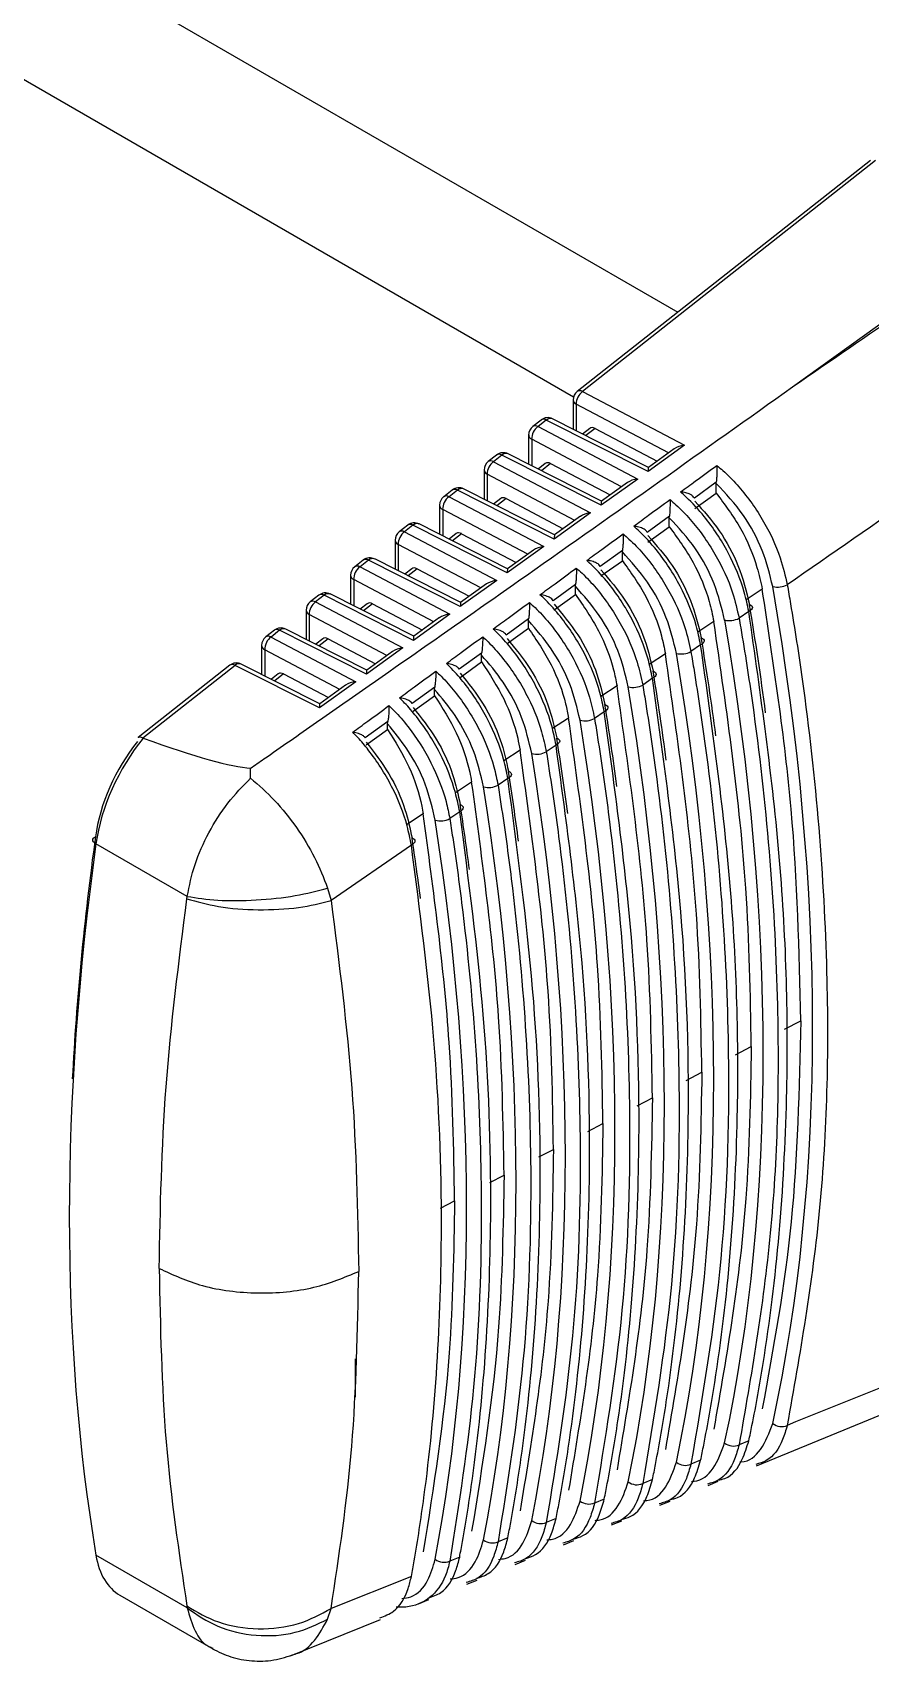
# Model space of a CAD drawing. Extents: x 12.3 to 108.7, y 1.1 to 80.4.
# Drawn here: x 71.678 to 72.46, y 7.283 to 8.803 of the extents above; entities that cross this region are included whole.
import ezdxf

# ---------------------------------------------------------------- set-up
doc = ezdxf.new("R2010")
doc.units = 0
doc.header["$MEASUREMENT"] = 0
doc.layers.add('OBJECT', color=7, linetype='CONTINUOUS')

msp = doc.modelspace()

# ---------------------------------------------------------------- linework, layer by layer
at = {"layer": 'OBJECT'}
for p, q in [((70.4652, 9.5902), (72.2805, 8.5423)), ((70.4088, 9.4876), (72.1831, 8.4633)), ((72.4603, 8.684), (72.1866, 8.4683)), ((72.4651, 8.6839), (72.1915, 8.4683)), ((72.3876, 8.4726), (72.5916, 8.6193)), ((72.1828, 8.4605), (72.1828, 8.433)), ((72.2719, 8.411), (72.1856, 8.4564)), ((72.1856, 8.4564), (72.1856, 8.4316)), ((72.1915, 8.4683), (72.2868, 8.4181)), ((72.1528, 8.4417), (72.145, 8.4356)), ((72.1577, 8.4417), (72.15, 8.4356)), ((72.2528, 8.3936), (72.1577, 8.4417)), ((72.2531, 8.3975), (72.1635, 8.4428)), ((72.1412, 8.4277), (72.1412, 8.4004)), ((72.228, 8.3794), (72.1441, 8.4237)), ((72.1441, 8.4237), (72.1441, 8.3989)), ((72.15, 8.4356), (72.243, 8.3865)), ((72.1982, 8.4339), (72.1915, 8.4286)), ((72.2032, 8.4338), (72.1946, 8.4271)), ((72.2032, 8.4338), (72.2612, 8.4033)), ((72.1113, 8.409), (72.1035, 8.4029)), ((72.1162, 8.409), (72.1084, 8.4028)), ((72.209, 8.3621), (72.1162, 8.409)), ((72.2093, 8.3659), (72.122, 8.4101)), ((72.2868, 8.4181), (72.2528, 8.3936)), ((72.2772, 8.4148), (72.2531, 8.3974)), ((72.0997, 8.395), (72.0997, 8.3677)), ((72.1084, 8.4028), (72.1991, 8.355)), ((72.1567, 8.4011), (72.15, 8.3959)), ((72.1617, 8.4011), (72.1531, 8.3944)), ((72.1617, 8.4011), (72.2173, 8.3717)), ((72.1842, 8.3479), (72.1025, 8.391)), ((72.1025, 8.391), (72.1025, 8.3662)), ((72.243, 8.3865), (72.209, 8.3621)), ((72.2334, 8.3833), (72.2093, 8.3659)), ((72.3164, 8.3836), (72.2959, 8.3687)), ((72.3164, 8.3825), (72.3164, 8.3836)), ((72.3164, 8.3735), (72.3164, 8.3825)), ((72.0581, 8.3623), (72.0581, 8.335)), ((72.0698, 8.3763), (72.0619, 8.3701)), ((72.0747, 8.3763), (72.0669, 8.3701)), ((72.0669, 8.3701), (72.1553, 8.3235)), ((72.1651, 8.3306), (72.0747, 8.3763)), ((72.1654, 8.3344), (72.0805, 8.3774)), ((72.1152, 8.3684), (72.1085, 8.3632)), ((72.1201, 8.3684), (72.1116, 8.3616)), ((72.1201, 8.3684), (72.1735, 8.3402)), ((72.2964, 8.3591), (72.3164, 8.3735)), ((72.1404, 8.3164), (72.061, 8.3582)), ((72.061, 8.3582), (72.061, 8.3335)), ((72.1991, 8.355), (72.1651, 8.3306)), ((72.1896, 8.3518), (72.1654, 8.3344)), ((72.2726, 8.3518), (72.252, 8.3368)), ((72.2725, 8.3505), (72.2726, 8.3518)), ((72.2725, 8.342), (72.2725, 8.3505)), ((72.0283, 8.3436), (72.0204, 8.3374)), ((72.0332, 8.3436), (72.0253, 8.3373)), ((72.0253, 8.3373), (72.1114, 8.292)), ((72.1213, 8.299), (72.0332, 8.3436)), ((72.1216, 8.3029), (72.039, 8.3447)), ((72.0736, 8.3357), (72.067, 8.3305)), ((72.0786, 8.3356), (72.0701, 8.3289)), ((72.0786, 8.3356), (72.1297, 8.3087)), ((72.2526, 8.3276), (72.2725, 8.342)), ((72.0166, 8.3295), (72.0166, 8.3023)), ((72.0965, 8.2849), (72.0194, 8.3255)), ((72.0194, 8.3255), (72.0194, 8.3009)), ((72.1553, 8.3235), (72.1213, 8.299)), ((72.1457, 8.3202), (72.1216, 8.3029)), ((72.2288, 8.32), (72.2081, 8.3049)), ((72.2287, 8.3185), (72.2288, 8.32)), ((72.2287, 8.3104), (72.2287, 8.3185)), ((71.9868, 8.3109), (71.9788, 8.3047)), ((71.9917, 8.3109), (71.9838, 8.3046)), ((71.9838, 8.3046), (72.0676, 8.2604)), ((72.0774, 8.2675), (71.9917, 8.3109)), ((72.0778, 8.2714), (71.9975, 8.312)), ((72.0321, 8.3029), (72.0255, 8.2978)), ((72.037, 8.3029), (72.0286, 8.2962)), ((72.037, 8.3029), (72.0858, 8.2772)), ((72.2087, 8.2961), (72.2287, 8.3104)), ((71.975, 8.2968), (71.975, 8.2696)), ((72.0527, 8.2533), (71.9779, 8.2928)), ((71.9779, 8.2928), (71.9779, 8.2682)), ((72.1114, 8.292), (72.0774, 8.2675)), ((72.1019, 8.2887), (72.0777, 8.2713)), ((72.185, 8.2881), (72.1642, 8.273)), ((72.1849, 8.2865), (72.185, 8.2881)), ((72.1849, 8.2789), (72.1849, 8.2865)), ((71.9453, 8.2782), (71.9373, 8.2719)), ((71.9502, 8.2781), (71.9423, 8.2719)), ((71.9423, 8.2719), (72.0238, 8.2289)), ((72.0336, 8.236), (71.9502, 8.2781)), ((72.0339, 8.2398), (71.956, 8.2793)), ((72.1649, 8.2645), (72.1849, 8.2789)), ((72.3593, 8.2837), (72.3442, 8.2737)), ((71.9335, 8.2641), (71.9335, 8.2369)), ((72.0088, 8.2218), (71.9364, 8.26)), ((71.9364, 8.26), (71.9364, 8.2355)), ((71.9905, 8.2702), (71.984, 8.2651)), ((71.9955, 8.2702), (71.9871, 8.2635)), ((71.9955, 8.2702), (72.042, 8.2456)), ((72.0676, 8.2604), (72.0336, 8.236)), ((72.058, 8.2572), (72.0339, 8.2398)), ((72.1411, 8.2562), (72.1203, 8.241)), ((72.141, 8.2544), (72.1411, 8.2562)), ((72.3468, 8.263), (72.3377, 8.2567)), ((71.9038, 8.2455), (71.8957, 8.2392)), ((71.9087, 8.2454), (71.9007, 8.2391)), ((71.9898, 8.2045), (71.9087, 8.2454)), ((71.9901, 8.2083), (71.9145, 8.2466)), ((72.121, 8.233), (72.141, 8.2474)), ((72.141, 8.2474), (72.141, 8.2544)), ((72.3141, 8.2536), (72.2991, 8.2436)), ((71.8919, 8.2313), (71.8919, 8.2042)), ((71.965, 8.1903), (71.8948, 8.2273)), ((71.8948, 8.2273), (71.8948, 8.2028)), ((71.9007, 8.2391), (71.9799, 8.1974)), ((71.949, 8.2375), (71.9425, 8.2324)), ((71.9539, 8.2374), (71.9456, 8.2308)), ((71.9539, 8.2374), (71.9981, 8.2141)), ((72.0238, 8.2289), (71.9898, 8.2045)), ((72.0142, 8.2257), (71.99, 8.2083)), ((72.3018, 8.2318), (72.2927, 8.2255)), ((71.8622, 8.2128), (71.7765, 8.1452)), ((71.8672, 8.2127), (71.781, 8.1448)), ((71.9459, 8.1729), (71.8672, 8.2127)), ((71.9462, 8.1768), (71.8729, 8.2139)), ((72.0973, 8.2242), (72.0764, 8.209)), ((72.0772, 8.2015), (72.0972, 8.2159)), ((72.0972, 8.2223), (72.0973, 8.2242)), ((72.0972, 8.2159), (72.0972, 8.2223)), ((72.2689, 8.2235), (72.2538, 8.2135)), ((71.9074, 8.2047), (71.901, 8.1997)), ((71.9124, 8.2047), (71.9041, 8.1981)), ((71.9124, 8.2047), (71.9543, 8.1826)), ((71.9799, 8.1974), (71.9459, 8.1729)), ((72.2568, 8.2006), (72.2477, 8.1943)), ((71.9703, 8.1941), (71.9462, 8.1768)), ((72.0535, 8.1923), (72.0325, 8.177)), ((72.0334, 8.17), (72.0533, 8.1843)), ((72.0533, 8.1902), (72.0535, 8.1923)), ((72.0533, 8.1843), (72.0533, 8.1902)), ((72.2237, 8.1935), (72.2086, 8.1835)), ((72.2118, 8.1694), (72.2027, 8.1631)), ((72.0097, 8.1603), (71.9887, 8.1449)), ((71.9895, 8.1384), (72.0095, 8.1528)), ((72.0095, 8.158), (72.0097, 8.1603)), ((72.0095, 8.1528), (72.0095, 8.158)), ((72.1785, 8.1635), (72.1634, 8.1536)), ((71.781, 8.1448), (71.7813, 8.1447)), ((72.1668, 8.1383), (72.1577, 8.1319)), ((72.1332, 8.1336), (72.1181, 8.1236)), ((71.8816, 8.1074), (71.8816, 8.1167)), ((72.088, 8.1038), (72.0728, 8.0938)), ((72.1218, 8.1071), (72.1126, 8.1008)), ((72.0427, 8.074), (72.0273, 8.0639)), ((72.0768, 8.076), (72.0676, 8.0696)), ((71.8224, 7.997), (71.7372, 8.0462)), ((72.0317, 8.0449), (71.9568, 7.9932)), ((71.9535, 8.0047), (71.9568, 7.9932)), ((71.8221, 7.9949), (71.8224, 7.997)), ((72.3802, 7.873), (72.3953, 7.8809)), ((72.3343, 7.8492), (72.3491, 7.8569)), ((72.2884, 7.8253), (72.3029, 7.8329)), ((72.2425, 7.8015), (72.2568, 7.8089)), ((72.1966, 7.7776), (72.2106, 7.7849)), ((72.1507, 7.7538), (72.1644, 7.7609)), ((72.1049, 7.7299), (72.1183, 7.7369)), ((72.059, 7.7061), (72.0721, 7.7129)), ((72.3538, 7.4656), (72.6572, 7.5898)), ((71.9793, 7.5654), (71.9793, 7.5296)), ((72.3468, 7.4888), (72.3377, 7.4851)), ((72.3018, 7.4707), (72.2927, 7.467)), ((72.2568, 7.4526), (72.2477, 7.4489)), ((72.3087, 7.4471), (72.3183, 7.4511)), ((72.2118, 7.4345), (72.2027, 7.4308)), ((72.2637, 7.4287), (72.2733, 7.4326)), ((72.1668, 7.4164), (72.1577, 7.4127)), ((72.2187, 7.4103), (72.2283, 7.4142)), ((72.1218, 7.3983), (72.1126, 7.3947)), ((72.1737, 7.3918), (72.1833, 7.3958)), ((71.8224, 7.3329), (71.7372, 7.3821)), ((72.0768, 7.3803), (72.0676, 7.3766)), ((72.1287, 7.3734), (72.1383, 7.3773)), ((72.0317, 7.3622), (71.9568, 7.3323)), ((72.0836, 7.355), (72.0932, 7.3589)), ((71.7595, 7.3447), (71.8462, 7.2947)), ((71.8221, 7.3347), (71.8224, 7.3329)), ((71.9535, 7.3223), (71.9568, 7.3323)), ((72.0384, 7.3366), (72.0481, 7.3406)), ((71.9187, 7.288), (72.003, 7.3222))]:
    msp.add_line(p, q, dxfattribs=at)
at = {"layer": 'OBJECT', "flags": 128}
for points in [[(72.3474, 8.2695), (72.3486, 8.2689), (72.3495, 8.2683), (72.35, 8.2675), (72.3501, 8.2666), (72.3498, 8.2657), (72.3492, 8.2647), (72.3481, 8.2638), (72.3468, 8.263)], [(72.3024, 8.2383), (72.3036, 8.2378), (72.3045, 8.2371), (72.305, 8.2363), (72.3052, 8.2354), (72.3049, 8.2345), (72.3042, 8.2335), (72.3032, 8.2326), (72.3018, 8.2318)], [(72.2574, 8.2072), (72.2587, 8.2066), (72.2596, 8.2059), (72.2601, 8.2051), (72.2602, 8.2042), (72.2599, 8.2033), (72.2592, 8.2024), (72.2582, 8.2014), (72.2568, 8.2006)], [(72.2124, 8.176), (72.2137, 8.1755), (72.2146, 8.1748), (72.2151, 8.174), (72.2152, 8.1731), (72.2149, 8.1721), (72.2142, 8.1712), (72.2132, 8.1703), (72.2118, 8.1694)], [(72.1674, 8.1449), (72.1686, 8.1443), (72.1695, 8.1436), (72.1701, 8.1428), (72.1702, 8.1419), (72.1699, 8.141), (72.1692, 8.14), (72.1682, 8.1391), (72.1668, 8.1383)], [(72.1224, 8.1138), (72.1236, 8.1132), (72.1245, 8.1125), (72.125, 8.1117), (72.1251, 8.1108), (72.1249, 8.1098), (72.1242, 8.1089), (72.1232, 8.108), (72.1218, 8.1071)], [(72.0773, 8.0827), (72.0786, 8.0821), (72.0795, 8.0814), (72.08, 8.0805), (72.0801, 8.0796), (72.0798, 8.0787), (72.0791, 8.0777), (72.0781, 8.0768), (72.0768, 8.076)], [(71.7372, 8.0462), (71.736, 8.047), (71.735, 8.0479), (71.7344, 8.0488), (71.7342, 8.0497), (71.7343, 8.0506), (71.7348, 8.0513), (71.7356, 8.0521), (71.7367, 8.0526)], [(72.0323, 8.0516), (72.0335, 8.051), (72.0344, 8.0503), (72.0349, 8.0494), (72.035, 8.0485), (72.0348, 8.0476), (72.0341, 8.0466), (72.033, 8.0457), (72.0317, 8.0449)]]:
    msp.add_lwpolyline(points, dxfattribs=at)
at = {"layer": 'OBJECT'}
for centre, radius, start, end in [((72.189, 8.4643), 0.00473, 57.9024, 121.0703), ((72.1928, 8.4605), 0.01, 128.2361, 180), ((72.1875, 8.4608), 0.00479, 184.1319, 246.5159), ((72.2005, 8.4564), 0.0149, 127.0581, 180.0163), ((72.159, 8.4339), 0.01, 63.1776, 128.2361), ((72.1552, 8.4378), 0.00458, 56.7371, 122.2384), ((72.1615, 8.4376), 0.00551, 68.9189, 133.0326), ((72.1512, 8.4277), 0.01, 128.2361, 180), ((72.146, 8.4281), 0.00479, 184.1225, 246.5252), ((72.1589, 8.4237), 0.0149, 127.058, 180.0164), ((72.1475, 8.4317), 0.00458, 56.7371, 122.2384), ((72.1175, 8.4012), 0.01, 63.1776, 128.2361), ((72.1137, 8.4051), 0.00458, 56.7331, 122.2424), ((72.12, 8.4049), 0.00551, 68.9189, 133.0326), ((72.1097, 8.395), 0.01, 128.2361, 180), ((72.1044, 8.3954), 0.00479, 184.1287, 246.5188), ((72.1174, 8.391), 0.0149, 127.0583, 180.0158), ((72.1059, 8.399), 0.00458, 56.7322, 122.2401), ((72.076, 8.3685), 0.01, 63.1776, 128.2361), ((72.0785, 8.3722), 0.00551, 68.937, 133.0165), ((72.0681, 8.3623), 0.01, 128.2361, 180), ((72.0629, 8.3626), 0.00479, 184.1222, 246.5256), ((72.0758, 8.3582), 0.0149, 127.0575, 180.0169), ((72.0644, 8.3662), 0.00458, 56.7354, 122.2401), ((72.0722, 8.3724), 0.00458, 56.7311, 122.2409), ((72.0266, 8.3295), 0.01, 128.2361, 180), ((72.0343, 8.3255), 0.0149, 127.0581, 180.0163), ((72.0228, 8.3335), 0.00458, 56.7322, 122.2405), ((72.0345, 8.3357), 0.01, 63.1776, 128.2361), ((72.0307, 8.3397), 0.00458, 56.7367, 122.2381), ((72.037, 8.3395), 0.00551, 68.933, 133.0185), ((72.0213, 8.3299), 0.00479, 184.1322, 246.5156), ((71.985, 8.2968), 0.01, 128.2361, 180), ((71.9927, 8.2928), 0.0149, 127.0563, 180.0178), ((71.9813, 8.3008), 0.00458, 56.736, 122.2384), ((71.993, 8.303), 0.01, 63.1776, 128.2361), ((71.9892, 8.307), 0.00458, 56.7385, 122.2363), ((71.9955, 8.3068), 0.00551, 68.916, 133.0355), ((71.9798, 8.2971), 0.00479, 184.1523, 246.5008), ((72.3737, 8.3052), 0.0195, 256.645, 297.5175), ((71.9435, 8.2641), 0.01, 128.2361, 180), ((71.9512, 8.26), 0.0149, 127.0574, 180.0168), ((71.9397, 8.268), 0.00458, 56.7324, 122.2424), ((71.9514, 8.2703), 0.01, 63.1776, 128.2361), ((71.9477, 8.2743), 0.00458, 56.7336, 122.2384), ((71.954, 8.2741), 0.00551, 68.9352, 133.0178), ((71.9383, 8.2644), 0.00479, 184.1319, 246.5159), ((72.3287, 8.2739), 0.0194, 256.4193, 297.4901), ((71.9099, 8.2376), 0.01, 63.1776, 128.2361), ((71.9062, 8.2416), 0.00458, 56.7323, 122.2394), ((71.9125, 8.2414), 0.00551, 68.9332, 133.0202), ((71.9019, 8.2313), 0.01, 128.2361, 180), ((71.8967, 8.2317), 0.00479, 184.1558, 246.4975), ((71.9097, 8.2273), 0.0149, 127.0566, 180.0177), ((71.8982, 8.2353), 0.00458, 56.7381, 122.2367), ((72.2838, 8.2427), 0.0194, 256.1954, 297.4608), ((71.8684, 8.2049), 0.01, 63.1776, 128.2361), ((71.8647, 8.2089), 0.00458, 56.7366, 122.2385), ((71.8709, 8.2089), 0.00536, 67.8858, 134.066), ((72.2389, 8.2114), 0.0193, 255.9699, 297.4323), ((72.1939, 8.1801), 0.0192, 255.7465, 297.4025), ((72.1489, 8.1489), 0.0191, 255.5219, 297.3732), ((72.1039, 8.1177), 0.019, 255.2963, 297.3447), ((72.0589, 8.0864), 0.0189, 255.0693, 297.3164), ((72.3774, 7.5154), 0.0132, 231.197, 293.3637), ((72.3325, 7.4973), 0.0133, 231.3681, 293.3964), ((72.2875, 7.4792), 0.0133, 231.5422, 293.4272), ((72.2424, 7.4611), 0.0133, 231.7143, 293.4596), ((72.1974, 7.4431), 0.0133, 231.8906, 293.4911), ((72.1523, 7.425), 0.0134, 232.0653, 293.5235), ((72.1073, 7.4069), 0.0134, 232.241, 293.5565), ((72.0622, 7.3889), 0.0134, 232.4146, 293.5909)]:
    msp.add_arc(centre, radius, start, end, dxfattribs=at)
for centre, major_axis, ratio, start_param, end_param in [((73.9747, 11.5045), (13.5348, 9.6488), 0.094709, 4.527712, 4.543224), ((72.2036, 8.4254), (-0.00494, 0.00879), 0.568104, 5.562304, 6.372114), ((72.288, 8.4102), (0.0141, 0.001), 0.559485, 1.619644, 2.406669), ((72.1621, 8.3926), (-0.00494, 0.00879), 0.568104, 5.562304, 6.372114), ((72.254, 8.3858), (-0.0009, 0.0117), 0.071971, 0.043681, 0.830706), ((72.2442, 8.3787), (0.0141, 0.001), 0.559485, 1.619644, 2.406669), ((72.1205, 8.3599), (-0.00494, 0.00879), 0.568104, 5.562304, 6.372114), ((72.2102, 8.3543), (-0.0009, 0.0117), 0.071971, 0.043681, 0.830706), ((72.2003, 8.3472), (0.0141, 0.001), 0.559485, 1.619644, 2.406669), ((72.079, 8.3272), (-0.00494, 0.00879), 0.568104, 5.562304, 6.372114), ((72.1664, 8.3228), (-0.0009, 0.0117), 0.071971, 0.043681, 0.830706), ((72.1565, 8.3157), (0.0141, 0.001), 0.559485, 1.619644, 2.406669), ((72.0374, 8.2944), (-0.00494, 0.00879), 0.568104, 5.562304, 6.372114), ((72.1225, 8.2912), (-0.0009, 0.0117), 0.071971, 0.043681, 0.830706), ((72.1127, 8.2841), (0.0141, 0.001), 0.559485, 1.619644, 2.406669), ((70.8246, 8.7719), (-1.1233, 1.9121), 0.582398, 3.705236, 4.140027), ((71.9959, 8.2617), (-0.00494, 0.00879), 0.568104, 5.562304, 6.372114), ((72.0787, 8.2597), (-0.0009, 0.0117), 0.071971, 0.043681, 0.830706), ((72.0688, 8.2526), (0.0141, 0.001), 0.559485, 1.619644, 2.406669), ((70.829, 8.7761), (-1.094, 1.9283), 0.572321, 4.094067, 4.145875), ((70.7808, 8.7466), (-1.1217, 1.9093), 0.582398, 3.708599, 4.136664), ((71.9543, 8.229), (-0.00494, 0.00879), 0.568104, 5.562304, 6.372114), ((72.025, 8.2211), (0.0141, 0.001), 0.559485, 1.619644, 2.406669), ((72.0348, 8.2282), (-0.0009, 0.0117), 0.071971, 0.043681, 0.830706), ((70.7852, 8.7508), (-1.0924, 1.9255), 0.572321, 4.095586, 4.14251), ((70.7369, 8.7213), (-1.12, 1.9065), 0.582398, 3.71197, 4.133293), ((71.9128, 8.1962), (-0.00494, 0.00879), 0.568104, 5.562304, 6.372114), ((71.9811, 8.1896), (0.0141, 0.001), 0.559485, 1.619644, 2.406669), ((71.991, 8.1967), (-0.0009, 0.0117), 0.071971, 0.043681, 0.830706), ((70.7414, 8.7255), (-1.0908, 1.9226), 0.572321, 4.096306, 4.139138), ((70.6931, 8.6959), (-1.1184, 1.9037), 0.582398, 3.715349, 4.129914), ((71.9471, 8.1651), (-0.0009, 0.0117), 0.071971, 0.043681, 0.830706), ((70.6975, 8.7001), (-1.0892, 1.9198), 0.572321, 4.096404, 4.135757), ((70.6493, 8.6706), (-1.1167, 1.9009), 0.582398, 3.718736, 4.126527), ((71.8091, 8.0829), (0.0508, 0.0976), 0.546171, 1.229091, 2.150624), ((71.8166, 8.079), (0.0558, 0.1063), 0.548821, 1.215786, 2.152407), ((70.2868, 8.9622), (1.6104, -0.8416), 0.051024, 5.927291, 6.168405), ((70.6537, 8.6748), (-1.0876, 1.917), 0.572321, 4.096009, 4.132368), ((70.6054, 8.6453), (-1.1151, 1.898), 0.582398, 3.722132, 4.123132), ((70.6098, 8.6495), (-1.086, 1.9142), 0.572321, 4.095216, 4.128971), ((70.5616, 8.62), (-1.1135, 1.8952), 0.582398, 3.725535, 4.119729), ((70.566, 8.6242), (-1.0844, 1.9113), 0.572321, 4.094096, 4.125565), ((70.5177, 8.5947), (-1.1118, 1.8924), 0.582398, 3.728947, 4.116317), ((73.2197, 8.665), (1.0403, 1.9967), 0.546312, 2.150718, 2.514227), ((73.2123, 8.6688), (1.0353, 1.9881), 0.546171, 2.150624, 2.267536), ((70.5222, 8.5989), (-1.0828, 1.9085), 0.572321, 4.092705, 4.122152), ((71.8166, 7.4503), (0.0558, 0.1063), 0.548821, 2.515915, 3.11964)]:
    msp.add_ellipse(centre, major_axis=major_axis, ratio=ratio, start_param=start_param, end_param=end_param, dxfattribs=at)
for points, knots in [([(72.679, 8.4941), (72.6216, 8.4541), (72.5229, 8.3853), (72.4241, 8.3166), (72.3827, 8.2879)], [0, 0, 0, 0, 0.581449, 1, 1, 1, 1]), ([(71.8816, 8.1167), (71.8857, 8.1196), (71.9062, 8.1338), (71.9922, 8.1938), (72.1575, 8.3091), (72.305, 8.4139), (72.3876, 8.4726)], [0, 0, 0, 0, 0.0241474, 0.1207384, 0.5071033, 1, 1, 1, 1]), ([(72.283, 8.3746), (72.2877, 8.378), (72.299, 8.3862), (72.3103, 8.3945), (72.3169, 8.3993)], [0, 0, 0, 0, 0.412556, 1, 1, 1, 1]), ([(72.3169, 8.3993), (72.3169, 8.3993), (72.317, 8.3982), (72.317, 8.3955), (72.3169, 8.3912), (72.3167, 8.3869), (72.3165, 8.3846), (72.3164, 8.3836)], [0, 0, 0, 0, 0.007737, 0.250692, 0.570349, 0.807207, 1, 1, 1, 1]), ([(72.3169, 8.3993), (72.3188, 8.3977), (72.3253, 8.3922), (72.3406, 8.3769), (72.3604, 8.3496), (72.376, 8.3165), (72.3807, 8.2962), (72.3827, 8.2879)], [0, 0, 0, 0, 0.059775, 0.207161, 0.501412, 0.795934, 1, 1, 1, 1]), ([(72.3691, 8.2862), (72.3664, 8.2974), (72.3608, 8.3199), (72.3422, 8.3548), (72.3252, 8.373), (72.3164, 8.3825)], [0, 0, 0, 0, 0.3242068, 0.6484903, 1, 1, 1, 1]), ([(72.2393, 8.3426), (72.2439, 8.346), (72.2552, 8.3543), (72.2665, 8.3625), (72.2732, 8.3674)], [0, 0, 0, 0, 0.412526, 1, 1, 1, 1]), ([(72.2732, 8.3674), (72.2732, 8.3674), (72.2732, 8.3664), (72.2732, 8.3638), (72.2732, 8.3595), (72.2729, 8.3551), (72.2727, 8.3528), (72.2726, 8.3518)], [0, 0, 0, 0, 0.007809, 0.231082, 0.559206, 0.802811, 1, 1, 1, 1]), ([(72.2732, 8.3674), (72.275, 8.3658), (72.2815, 8.3602), (72.2966, 8.3447), (72.3162, 8.3172), (72.3314, 8.2845), (72.3359, 8.2646), (72.3377, 8.2567)], [0, 0, 0, 0, 0.059495, 0.208459, 0.505892, 0.803608, 1, 1, 1, 1]), ([(72.3468, 8.263), (72.3455, 8.269), (72.3416, 8.287), (72.3286, 8.3184), (72.3087, 8.3486), (72.2925, 8.3662), (72.2848, 8.3729), (72.283, 8.3746)], [0, 0, 0, 0, 0.148503, 0.448596, 0.748256, 0.940445, 1, 1, 1, 1]), ([(72.2959, 8.3687), (72.2955, 8.3694), (72.2947, 8.3707), (72.2918, 8.3725), (72.288, 8.3739), (72.2847, 8.3744), (72.2831, 8.3746), (72.283, 8.3746)], [0, 0, 0, 0, 0.199303, 0.39708, 0.700904, 0.992028, 1, 1, 1, 1]), ([(72.2964, 8.3658), (72.3043, 8.357), (72.3201, 8.3394), (72.3387, 8.3049), (72.3444, 8.2816), (72.3474, 8.2695)], [0, 0, 0, 0, 0.324373, 0.64869, 1, 1, 1, 1]), ([(72.3164, 8.3735), (72.3243, 8.3628), (72.3403, 8.3414), (72.3538, 8.3092), (72.3579, 8.2905), (72.3593, 8.2837)], [0, 0, 0, 0, 0.390004, 0.779955, 1, 1, 1, 1]), ([(72.3242, 8.255), (72.3214, 8.2663), (72.316, 8.2887), (72.2976, 8.3232), (72.281, 8.3413), (72.2725, 8.3505)], [0, 0, 0, 0, 0.328087, 0.656253, 1, 1, 1, 1]), ([(72.1955, 8.3106), (72.2002, 8.3141), (72.2115, 8.3223), (72.2228, 8.3306), (72.2295, 8.3354)], [0, 0, 0, 0, 0.412495, 1, 1, 1, 1]), ([(72.2295, 8.3354), (72.2295, 8.3354), (72.2295, 8.3345), (72.2295, 8.332), (72.2294, 8.3278), (72.2292, 8.3233), (72.2289, 8.321), (72.2288, 8.32)], [0, 0, 0, 0, 0.0078841, 0.210619, 0.5474575, 0.7981644, 1, 1, 1, 1]), ([(72.2295, 8.3354), (72.2313, 8.3338), (72.2377, 8.3282), (72.2527, 8.3125), (72.2721, 8.2848), (72.2867, 8.2524), (72.2911, 8.233), (72.2927, 8.2255)], [0, 0, 0, 0, 0.059218, 0.209832, 0.510595, 0.811653, 1, 1, 1, 1]), ([(72.3018, 8.2318), (72.3006, 8.2378), (72.2967, 8.2558), (72.2838, 8.2872), (72.2642, 8.317), (72.2484, 8.3344), (72.2411, 8.341), (72.2393, 8.3426)], [0, 0, 0, 0, 0.150136, 0.4535308, 0.7564878, 0.9407209, 1, 1, 1, 1]), ([(72.252, 8.3368), (72.2516, 8.3375), (72.2506, 8.3389), (72.2474, 8.3408), (72.2435, 8.3421), (72.2405, 8.3425), (72.2393, 8.3426), (72.2393, 8.3426)], [0, 0, 0, 0, 0.2034763, 0.4500589, 0.7730959, 0.9919469, 1, 1, 1, 1]), ([(72.2526, 8.3338), (72.2604, 8.3249), (72.2761, 8.3071), (72.2941, 8.2728), (72.2996, 8.25), (72.3024, 8.2383)], [0, 0, 0, 0, 0.328437, 0.656814, 1, 1, 1, 1]), ([(72.2725, 8.342), (72.2804, 8.3312), (72.2961, 8.3096), (72.309, 8.2779), (72.3128, 8.2598), (72.3141, 8.2536)], [0, 0, 0, 0, 0.397554, 0.795054, 1, 1, 1, 1]), ([(72.2792, 8.2239), (72.2765, 8.2351), (72.2711, 8.2575), (72.253, 8.2916), (72.2368, 8.3095), (72.2287, 8.3185)], [0, 0, 0, 0, 0.3321674, 0.6644137, 1, 1, 1, 1]), ([(72.1518, 8.2786), (72.1565, 8.282), (72.1678, 8.2903), (72.1791, 8.2986), (72.1857, 8.3035)], [0, 0, 0, 0, 0.4124618, 1, 1, 1, 1]), ([(72.1857, 8.3035), (72.1857, 8.3034), (72.1857, 8.3026), (72.1858, 8.3002), (72.1857, 8.2961), (72.1854, 8.2915), (72.1851, 8.2891), (72.185, 8.2881)], [0, 0, 0, 0, 0.007962, 0.189281, 0.535071, 0.793256, 1, 1, 1, 1]), ([(72.1857, 8.3035), (72.1875, 8.3019), (72.1939, 8.2962), (72.2087, 8.2803), (72.2279, 8.2524), (72.2421, 8.2204), (72.2462, 8.2014), (72.2477, 8.1943)], [0, 0, 0, 0, 0.058943, 0.2112845, 0.5155345, 0.8200924, 1, 1, 1, 1]), ([(72.2568, 8.2006), (72.2556, 8.2066), (72.2518, 8.2246), (72.2389, 8.256), (72.2197, 8.2855), (72.2043, 8.3026), (72.1973, 8.309), (72.1955, 8.3106)], [0, 0, 0, 0, 0.1518444, 0.4586955, 0.7651034, 0.9409948, 1, 1, 1, 1]), ([(72.2081, 8.3049), (72.2077, 8.3056), (72.2067, 8.307), (72.2034, 8.3089), (72.1996, 8.3101), (72.1967, 8.3105), (72.1956, 8.3106), (72.1955, 8.3106)], [0, 0, 0, 0, 0.207491, 0.46044, 0.790796, 0.991839, 1, 1, 1, 1]), ([(72.2087, 8.3018), (72.2165, 8.2927), (72.2321, 8.2747), (72.2495, 8.2408), (72.2548, 8.2184), (72.2574, 8.2072)], [0, 0, 0, 0, 0.332714, 0.665366, 1, 1, 1, 1]), ([(72.2287, 8.3104), (72.2365, 8.2995), (72.252, 8.2777), (72.2642, 8.2466), (72.2678, 8.2291), (72.2689, 8.2235)], [0, 0, 0, 0, 0.4055422, 0.8110281, 1, 1, 1, 1]), ([(72.2342, 8.1927), (72.2315, 8.2039), (72.2261, 8.2264), (72.2083, 8.26), (72.1926, 8.2777), (72.1849, 8.2865)], [0, 0, 0, 0, 0.336461, 0.673003, 1, 1, 1, 1]), ([(72.3827, 8.2879), (72.3837, 8.282), (72.3888, 8.2525), (72.4077, 8.1293), (72.4235, 7.9371), (72.4179, 7.7032), (72.3944, 7.5699), (72.3827, 7.5033)], [0, 0, 0, 0, 0.020664, 0.103331, 0.434809, 0.717404, 1, 1, 1, 1]), ([(72.1081, 8.2466), (72.1127, 8.25), (72.1241, 8.2583), (72.1354, 8.2666), (72.142, 8.2714)], [0, 0, 0, 0, 0.412434, 1, 1, 1, 1]), ([(72.142, 8.2714), (72.142, 8.2714), (72.142, 8.2707), (72.142, 8.2683), (72.1419, 8.2643), (72.1416, 8.2597), (72.1413, 8.2573), (72.1411, 8.2562)], [0, 0, 0, 0, 0.008031, 0.167024, 0.522006, 0.788056, 1, 1, 1, 1]), ([(72.142, 8.2714), (72.1437, 8.2698), (72.15, 8.2641), (72.1648, 8.248), (72.1838, 8.2199), (72.1974, 8.1883), (72.2013, 8.1697), (72.2027, 8.1631)], [0, 0, 0, 0, 0.058671, 0.212823, 0.520728, 0.828954, 1, 1, 1, 1]), ([(72.2118, 8.1694), (72.2106, 8.1754), (72.2069, 8.1934), (72.1941, 8.2248), (72.1751, 8.254), (72.1601, 8.2708), (72.1535, 8.277), (72.1518, 8.2786)], [0, 0, 0, 0, 0.1536345, 0.4641056, 0.7741284, 0.9412657, 1, 1, 1, 1]), ([(72.1642, 8.273), (72.1638, 8.2736), (72.1628, 8.2751), (72.1594, 8.2769), (72.1556, 8.2781), (72.1529, 8.2785), (72.1519, 8.2786), (72.1518, 8.2786)], [0, 0, 0, 0, 0.211701, 0.471298, 0.809149, 0.991764, 1, 1, 1, 1]), ([(72.1849, 8.2789), (72.1925, 8.2679), (72.2078, 8.2458), (72.2194, 8.2154), (72.2227, 8.1985), (72.2237, 8.1935)], [0, 0, 0, 0, 0.414011, 0.827964, 1, 1, 1, 1]), ([(72.3953, 7.8809), (72.3938, 7.9461), (72.3908, 8.0763), (72.3698, 8.2146), (72.3593, 8.2837)], [0, 0, 0, 0, 0.500491, 1, 1, 1, 1]), ([(72.1649, 8.2697), (72.1726, 8.2606), (72.188, 8.2423), (72.2049, 8.2087), (72.21, 8.1868), (72.2124, 8.176)], [0, 0, 0, 0, 0.337221, 0.67438, 1, 1, 1, 1]), ([(72.3377, 8.2567), (72.3387, 8.2508), (72.3437, 8.2214), (72.3623, 8.0982), (72.3774, 7.9086), (72.3715, 7.6794), (72.349, 7.5499), (72.3377, 7.4851)], [0, 0, 0, 0, 0.021019, 0.105106, 0.44228, 0.72114, 1, 1, 1, 1]), ([(72.3468, 7.4888), (72.3478, 7.4935), (72.3527, 7.5173), (72.371, 7.6191), (72.3859, 7.7918), (72.3802, 8.0286), (72.3579, 8.1848), (72.3468, 8.263)], [0, 0, 0, 0, 0.020947, 0.104745, 0.44076, 0.72038, 1, 1, 1, 1]), ([(72.1668, 8.1383), (72.1656, 8.1442), (72.162, 8.1622), (72.1492, 8.1936), (72.1306, 8.2224), (72.116, 8.239), (72.1098, 8.245), (72.1081, 8.2466)], [0, 0, 0, 0, 0.155511, 0.469778, 0.783591, 0.941534, 1, 1, 1, 1]), ([(72.1203, 8.241), (72.1199, 8.2417), (72.1188, 8.2431), (72.1155, 8.2449), (72.1117, 8.2461), (72.109, 8.2465), (72.1081, 8.2466), (72.1081, 8.2466)], [0, 0, 0, 0, 0.216114, 0.482657, 0.828141, 0.99166, 1, 1, 1, 1]), ([(72.1892, 8.1616), (72.1865, 8.1728), (72.1812, 8.1952), (72.1637, 8.2284), (72.1484, 8.246), (72.141, 8.2544)], [0, 0, 0, 0, 0.340986, 0.682054, 1, 1, 1, 1]), ([(72.141, 8.2474), (72.1486, 8.2362), (72.1636, 8.214), (72.1745, 8.1841), (72.1776, 8.1679), (72.1785, 8.1635)], [0, 0, 0, 0, 0.423011, 0.845963, 1, 1, 1, 1]), ([(72.3491, 7.8569), (72.3482, 7.9057), (72.346, 8.0336), (72.3263, 8.1696), (72.3141, 8.2536)], [0, 0, 0, 0, 0.38188, 1, 1, 1, 1]), ([(72.0644, 8.2145), (72.069, 8.2179), (72.0803, 8.2262), (72.0916, 8.2345), (72.0983, 8.2394)], [0, 0, 0, 0, 0.412392, 1, 1, 1, 1]), ([(72.0983, 8.2394), (72.0983, 8.2394), (72.0983, 8.2387), (72.0983, 8.2365), (72.0982, 8.2326), (72.0978, 8.2278), (72.0975, 8.2253), (72.0973, 8.2242)], [0, 0, 0, 0, 0.008117, 0.143857, 0.508242, 0.782556, 1, 1, 1, 1]), ([(72.0983, 8.2394), (72.1, 8.2378), (72.1062, 8.2319), (72.1208, 8.2157), (72.1396, 8.1874), (72.1526, 8.1562), (72.1564, 8.1381), (72.1577, 8.1319)], [0, 0, 0, 0, 0.058402, 0.214452, 0.526193, 0.838268, 1, 1, 1, 1]), ([(72.121, 8.2376), (72.1287, 8.2284), (72.144, 8.2099), (72.1603, 8.1766), (72.1651, 8.1552), (72.1674, 8.1449)], [0, 0, 0, 0, 0.341979, 0.683892, 1, 1, 1, 1]), ([(72.2927, 8.2255), (72.2937, 8.2196), (72.2986, 8.1902), (72.3169, 8.0672), (72.3312, 7.8801), (72.325, 7.6557), (72.3035, 7.5299), (72.2927, 7.467)], [0, 0, 0, 0, 0.0213859, 0.1069424, 0.450009, 0.7250045, 1, 1, 1, 1]), ([(72.3018, 7.4707), (72.3028, 7.4754), (72.3076, 7.4992), (72.3256, 7.6013), (72.3398, 7.7723), (72.3338, 8.0047), (72.3125, 8.1561), (72.3018, 8.2318)], [0, 0, 0, 0, 0.021311, 0.1065681, 0.4484322, 0.7242161, 1, 1, 1, 1]), ([(72.1218, 8.1071), (72.1206, 8.1131), (72.117, 8.1311), (72.1043, 8.1625), (72.086, 8.1909), (72.0718, 8.2072), (72.066, 8.2129), (72.0644, 8.2145)], [0, 0, 0, 0, 0.157481, 0.475733, 0.793524, 0.941799, 1, 1, 1, 1]), ([(72.0764, 8.209), (72.076, 8.2096), (72.0749, 8.2111), (72.0715, 8.2129), (72.0678, 8.214), (72.0652, 8.2144), (72.0644, 8.2145), (72.0644, 8.2145)], [0, 0, 0, 0, 0.220765, 0.494537, 0.847828, 0.991563, 1, 1, 1, 1]), ([(72.1441, 8.1304), (72.1415, 8.1416), (72.1362, 8.164), (72.1191, 8.1968), (72.1042, 8.2141), (72.0972, 8.2223)], [0, 0, 0, 0, 0.345761, 0.691605, 1, 1, 1, 1]), ([(72.0972, 8.2159), (72.1046, 8.2046), (72.1194, 8.1821), (72.1296, 8.1529), (72.1325, 8.1373), (72.1332, 8.1336)], [0, 0, 0, 0, 0.4326, 0.86514, 1, 1, 1, 1]), ([(72.3029, 7.8329), (72.3021, 7.8817), (72.2999, 8.0077), (72.2807, 8.1415), (72.2689, 8.2235)], [0, 0, 0, 0, 0.387367, 1, 1, 1, 1]), ([(72.0206, 8.1824), (72.0253, 8.1858), (72.0366, 8.1941), (72.0479, 8.2024), (72.0545, 8.2073)], [0, 0, 0, 0, 0.412358, 1, 1, 1, 1]), ([(72.0545, 8.2073), (72.0545, 8.2073), (72.0545, 8.2068), (72.0545, 8.2046), (72.0544, 8.2007), (72.054, 8.1959), (72.0537, 8.1934), (72.0535, 8.1923)], [0, 0, 0, 0, 0.008193, 0.119696, 0.493714, 0.776729, 1, 1, 1, 1]), ([(72.0545, 8.2073), (72.0562, 8.2057), (72.0624, 8.1998), (72.0769, 8.1834), (72.0954, 8.1549), (72.1079, 8.1241), (72.1115, 8.1065), (72.1126, 8.1008)], [0, 0, 0, 0, 0.058136, 0.216179, 0.531949, 0.848067, 1, 1, 1, 1]), ([(72.0772, 8.2055), (72.0848, 8.1961), (72.0999, 8.1774), (72.1157, 8.1445), (72.1202, 8.1236), (72.1224, 8.1138)], [0, 0, 0, 0, 0.347005, 0.693943, 1, 1, 1, 1]), ([(72.2568, 7.4526), (72.2578, 7.4573), (72.2625, 7.4812), (72.2802, 7.5836), (72.2937, 7.7528), (72.2874, 7.9809), (72.267, 8.1274), (72.2568, 8.2006)], [0, 0, 0, 0, 0.021688, 0.108455, 0.456373, 0.728187, 1, 1, 1, 1]), ([(72.0768, 8.076), (72.0756, 8.0819), (72.072, 8.0999), (72.0594, 8.1313), (72.0414, 8.1594), (72.0277, 8.1753), (72.0222, 8.1808), (72.0206, 8.1824)], [0, 0, 0, 0, 0.1595513, 0.4819901, 0.8039617, 0.9420606, 1, 1, 1, 1]), ([(72.0325, 8.177), (72.0321, 8.1776), (72.031, 8.179), (72.0275, 8.1809), (72.0238, 8.1819), (72.0213, 8.1823), (72.0207, 8.1824), (72.0206, 8.1824)], [0, 0, 0, 0, 0.22564, 0.506978, 0.868217, 0.991449, 1, 1, 1, 1]), ([(72.0991, 8.0993), (72.0965, 8.1105), (72.0913, 8.1329), (72.0744, 8.1652), (72.06, 8.1823), (72.0533, 8.1902)], [0, 0, 0, 0, 0.350806, 0.701696, 1, 1, 1, 1]), ([(72.0533, 8.1843), (72.0606, 8.173), (72.0752, 8.1503), (72.0847, 8.1218), (72.0874, 8.1068), (72.088, 8.1038)], [0, 0, 0, 0, 0.442846, 0.885629, 1, 1, 1, 1]), ([(72.2568, 7.8089), (72.2559, 7.8577), (72.2537, 7.9818), (72.235, 8.1135), (72.2237, 8.1935)], [0, 0, 0, 0, 0.393082, 1, 1, 1, 1]), ([(72.2477, 8.1943), (72.2487, 8.1884), (72.2535, 8.159), (72.2714, 8.0362), (72.2851, 7.8516), (72.2786, 7.6319), (72.258, 7.5099), (72.2477, 7.4489)], [0, 0, 0, 0, 0.021766, 0.108843, 0.45801, 0.729005, 1, 1, 1, 1]), ([(71.9769, 8.1502), (71.9816, 8.1537), (71.9929, 8.162), (72.0042, 8.1703), (72.0108, 8.1752)], [0, 0, 0, 0, 0.4123186, 1, 1, 1, 1]), ([(72.0108, 8.1752), (72.0108, 8.1751), (72.0108, 8.1747), (72.0108, 8.1726), (72.0107, 8.1689), (72.0103, 8.164), (72.0099, 8.1614), (72.0097, 8.1603)], [0, 0, 0, 0, 0.008287, 0.094548, 0.478401, 0.770548, 1, 1, 1, 1]), ([(72.0108, 8.1752), (72.0124, 8.1736), (72.0186, 8.1676), (72.0329, 8.151), (72.0511, 8.1223), (72.0631, 8.092), (72.0665, 8.0749), (72.0676, 8.0696)], [0, 0, 0, 0, 0.057873, 0.218011, 0.538018, 0.858388, 1, 1, 1, 1]), ([(72.0334, 8.1733), (72.0409, 8.1638), (72.0559, 8.1449), (72.071, 8.1123), (72.0753, 8.092), (72.0773, 8.0827)], [0, 0, 0, 0, 0.352325, 0.704581, 1, 1, 1, 1]), ([(72.2118, 7.4345), (72.2128, 7.4393), (72.2175, 7.4632), (72.2348, 7.5658), (72.2476, 7.7333), (72.241, 7.957), (72.2216, 8.0986), (72.2118, 8.1694)], [0, 0, 0, 0, 0.022079, 0.110408, 0.464597, 0.732298, 1, 1, 1, 1]), ([(72.0317, 8.0449), (72.0305, 8.0508), (72.027, 8.0688), (72.0144, 8.1002), (71.9968, 8.1278), (71.9835, 8.1435), (71.9785, 8.1486), (71.9769, 8.1502)], [0, 0, 0, 0, 0.161729, 0.488573, 0.814943, 0.942319, 1, 1, 1, 1]), ([(71.9887, 8.1449), (71.9881, 8.1455), (71.987, 8.147), (71.9834, 8.1488), (71.9798, 8.1498), (71.9775, 8.1502), (71.977, 8.1502), (71.9769, 8.1502)], [0, 0, 0, 0, 0.23692, 0.528795, 0.900001, 0.991343, 1, 1, 1, 1]), ([(72.054, 8.0682), (72.0514, 8.0793), (72.0463, 8.1017), (72.0297, 8.1336), (72.0157, 8.1505), (72.0095, 8.158)], [0, 0, 0, 0, 0.356145, 0.712376, 1, 1, 1, 1]), ([(72.0095, 8.1528), (72.0167, 8.1414), (72.031, 8.1185), (72.0398, 8.0906), (72.0423, 8.0764), (72.0427, 8.074)], [0, 0, 0, 0, 0.453825, 0.907587, 1, 1, 1, 1]), ([(72.2106, 7.7849), (72.2097, 7.8337), (72.2076, 7.9559), (72.1894, 8.0856), (72.1785, 8.1635)], [0, 0, 0, 0, 0.399041, 1, 1, 1, 1]), ([(72.2027, 8.1631), (72.2037, 8.1572), (72.2084, 8.1279), (72.226, 8.0051), (72.2389, 7.8231), (72.2322, 7.6081), (72.2125, 7.4899), (72.2027, 7.4308)], [0, 0, 0, 0, 0.02216, 0.110812, 0.466297, 0.733148, 1, 1, 1, 1]), ([(71.781, 8.1448), (71.7802, 8.1451), (71.7787, 8.1457), (71.7771, 8.1457), (71.7767, 8.1452), (71.7765, 8.1451)], [0, 0, 0, 0, 0.411369, 0.82264, 1, 1, 1, 1]), ([(71.9895, 8.1411), (71.9969, 8.1315), (72.0118, 8.1123), (72.0263, 8.0802), (72.0304, 8.0603), (72.0323, 8.0516)], [0, 0, 0, 0, 0.357964, 0.715856, 1, 1, 1, 1]), ([(72.1668, 7.4164), (72.1678, 7.4212), (72.1724, 7.4452), (72.1893, 7.5481), (72.2015, 7.7139), (72.1947, 7.9332), (72.1761, 8.0699), (72.1668, 8.1383)], [0, 0, 0, 0, 0.022484, 0.112433, 0.473119, 0.73656, 1, 1, 1, 1]), ([(72.1644, 7.7609), (72.1636, 7.8097), (72.1615, 7.9301), (72.1438, 8.0577), (72.1332, 8.1336)], [0, 0, 0, 0, 0.405259, 1, 1, 1, 1]), ([(72.1577, 8.1319), (72.1586, 8.1261), (72.1633, 8.0967), (72.1805, 7.9741), (72.1927, 7.7947), (72.1858, 7.5842), (72.167, 7.4699), (72.1577, 7.4127)], [0, 0, 0, 0, 0.022568, 0.112852, 0.474885, 0.737443, 1, 1, 1, 1]), ([(71.8224, 7.997), (71.8244, 8.0069), (71.8285, 8.0266), (71.842, 8.0568), (71.8598, 8.085), (71.8743, 8.0999), (71.8816, 8.1074)], [0, 0, 0, 0, 0.250001, 0.5, 0.750001, 1, 1, 1, 1]), ([(71.8816, 8.1074), (71.8892, 8.1008), (71.9043, 8.0876), (71.9249, 8.0617), (71.9423, 8.0333), (71.9498, 8.0143), (71.9535, 8.0047)], [0, 0, 0, 0, 0.25, 0.4999998, 0.75, 1, 1, 1, 1]), ([(72.1183, 7.7369), (72.1174, 7.7857), (72.1153, 7.9043), (72.0981, 8.0299), (72.088, 8.1038)], [0, 0, 0, 0, 0.411755, 1, 1, 1, 1]), ([(72.1218, 7.3983), (72.1227, 7.4031), (72.1272, 7.4272), (72.1439, 7.5303), (72.1554, 7.6944), (72.1483, 7.9093), (72.1306, 8.0412), (72.1218, 8.1071)], [0, 0, 0, 0, 0.022904, 0.114532, 0.481956, 0.740978, 1, 1, 1, 1]), ([(72.1126, 8.1008), (72.1135, 8.0949), (72.1181, 8.0656), (72.135, 7.9431), (72.1466, 7.7662), (72.1393, 7.5604), (72.1215, 7.4499), (72.1126, 7.3947)], [0, 0, 0, 0, 0.0229908, 0.1149684, 0.4837931, 0.7418965, 1, 1, 1, 1]), ([(72.0721, 7.7129), (72.0713, 7.7618), (72.0692, 7.8785), (72.0525, 8.0021), (72.0427, 8.074)], [0, 0, 0, 0, 0.418548, 1, 1, 1, 1]), ([(72.0768, 7.3803), (72.0776, 7.3851), (72.0821, 7.4092), (72.0984, 7.5126), (72.1092, 7.6749), (72.1019, 7.8854), (72.0852, 8.0125), (72.0768, 8.076)], [0, 0, 0, 0, 0.023339, 0.116711, 0.491126, 0.745563, 1, 1, 1, 1]), ([(72.0676, 8.0696), (72.0685, 8.0638), (72.073, 8.0345), (72.0895, 7.9121), (72.1004, 7.7378), (72.0929, 7.5366), (72.076, 7.4299), (72.0676, 7.3766)], [0, 0, 0, 0, 0.02343, 0.117165, 0.493038, 0.746519, 1, 1, 1, 1]), ([(72.0317, 7.3622), (72.0326, 7.3671), (72.0369, 7.3912), (72.0529, 7.4949), (72.0631, 7.6554), (72.0556, 7.8616), (72.0397, 7.9838), (72.0317, 8.0449)], [0, 0, 0, 0, 0.023792, 0.118973, 0.500647, 0.750324, 1, 1, 1, 1]), ([(71.8224, 7.997), (71.8315, 7.9956), (71.8504, 7.9927), (71.8867, 7.9931), (71.9236, 7.997), (71.9437, 8.0022), (71.9535, 8.0047)], [0, 0, 0, 0, 0.241561, 0.500001, 0.75844, 1, 1, 1, 1]), ([(71.7962, 7.6498), (71.7973, 7.7058), (71.7995, 7.8178), (71.8146, 7.9358), (71.8221, 7.9949)], [0, 0, 0, 0, 0.5, 1, 1, 1, 1]), ([(71.8221, 7.9949), (71.8315, 7.9922), (71.851, 7.9866), (71.8887, 7.9838), (71.9267, 7.9857), (71.947, 7.9907), (71.9568, 7.9932)], [0, 0, 0, 0, 0.2411698, 0.5, 0.7588318, 1, 1, 1, 1]), ([(71.9568, 7.9932), (71.9643, 7.9343), (71.9793, 7.8157), (71.9815, 7.7035), (71.9826, 7.647)], [0, 0, 0, 0, 0.496376, 1, 1, 1, 1]), ([(72.3953, 7.8809), (72.3938, 7.8173), (72.3908, 7.6904), (72.3698, 7.576), (72.3593, 7.5188)], [0, 0, 0, 0, 0.500491, 1, 1, 1, 1]), ([(72.3491, 7.8569), (72.3482, 7.809), (72.346, 7.6836), (72.3263, 7.57), (72.3141, 7.4998)], [0, 0, 0, 0, 0.38188, 1, 1, 1, 1]), ([(72.3029, 7.8329), (72.3021, 7.785), (72.2999, 7.6615), (72.2807, 7.5495), (72.2689, 7.4808)], [0, 0, 0, 0, 0.387367, 1, 1, 1, 1]), ([(72.2568, 7.8089), (72.2559, 7.7611), (72.2537, 7.6394), (72.235, 7.5289), (72.2237, 7.4618)], [0, 0, 0, 0, 0.393082, 1, 1, 1, 1]), ([(72.2106, 7.7849), (72.2097, 7.7371), (72.2076, 7.6173), (72.1894, 7.5082), (72.1785, 7.4427)], [0, 0, 0, 0, 0.399041, 1, 1, 1, 1]), ([(72.1644, 7.7609), (72.1636, 7.7131), (72.1615, 7.5951), (72.1438, 7.4875), (72.1332, 7.4236)], [0, 0, 0, 0, 0.405259, 1, 1, 1, 1]), ([(72.1183, 7.7369), (72.1174, 7.6891), (72.1153, 7.5729), (72.0981, 7.4668), (72.088, 7.4044)], [0, 0, 0, 0, 0.411755, 1, 1, 1, 1]), ([(72.0721, 7.7129), (72.0713, 7.665), (72.0692, 7.5506), (72.0525, 7.446), (72.0427, 7.3852)], [0, 0, 0, 0, 0.418548, 1, 1, 1, 1]), ([(71.7962, 7.6498), (71.8091, 7.6438), (71.836, 7.6313), (71.8884, 7.6251), (71.9412, 7.6297), (71.9692, 7.6414), (71.9826, 7.647)], [0, 0, 0, 0, 0.240772, 0.499999, 0.759226, 1, 1, 1, 1]), ([(71.7962, 7.6498), (71.7973, 7.5951), (71.7995, 7.4856), (71.8146, 7.385), (71.8221, 7.3347)], [0, 0, 0, 0, 0.5, 1, 1, 1, 1]), ([(71.9568, 7.3323), (71.9643, 7.382), (71.9793, 7.4823), (71.9815, 7.5918), (71.9826, 7.647)], [0, 0, 0, 0, 0.496376, 1, 1, 1, 1]), ([(72.679, 7.6232), (72.6216, 7.5999), (72.5229, 7.5599), (72.4241, 7.52), (72.3827, 7.5033)], [0, 0, 0, 0, 0.581449, 1, 1, 1, 1]), ([(72.3385, 7.4692), (72.3389, 7.4692), (72.3471, 7.4693), (72.3597, 7.4801), (72.3659, 7.4965), (72.3691, 7.5051)], [0, 0, 0, 0, 0.023079, 0.484568, 1, 1, 1, 1]), ([(72.3827, 7.5033), (72.3813, 7.4987), (72.3773, 7.4851), (72.3678, 7.4709), (72.3566, 7.4678), (72.3533, 7.4669)], [0, 0, 0, 0, 0.257654, 0.7771, 1, 1, 1, 1]), ([(72.2934, 7.451), (72.2941, 7.4511), (72.3027, 7.4513), (72.3152, 7.4623), (72.3211, 7.4785), (72.3242, 7.487)], [0, 0, 0, 0, 0.044314, 0.503864, 1, 1, 1, 1]), ([(72.3377, 7.4851), (72.3364, 7.4806), (72.3324, 7.4669), (72.3229, 7.4526), (72.3117, 7.4494), (72.3082, 7.4485)], [0, 0, 0, 0, 0.256323, 0.773095, 1, 1, 1, 1]), ([(72.3179, 7.4521), (72.3202, 7.4525), (72.3302, 7.4547), (72.3403, 7.468), (72.3449, 7.4829), (72.3468, 7.4888)], [0, 0, 0, 0, 0.145511, 0.65914, 1, 1, 1, 1]), ([(72.2483, 7.4328), (72.2494, 7.4329), (72.2582, 7.4333), (72.2706, 7.4445), (72.2763, 7.4606), (72.2792, 7.4688)], [0, 0, 0, 0, 0.065775, 0.523425, 1, 1, 1, 1]), ([(72.2927, 7.467), (72.2914, 7.4625), (72.2875, 7.4487), (72.278, 7.4343), (72.2667, 7.4311), (72.2632, 7.43)], [0, 0, 0, 0, 0.255064, 0.769306, 1, 1, 1, 1]), ([(72.2729, 7.4338), (72.2754, 7.4344), (72.2857, 7.4367), (72.2957, 7.4504), (72.3001, 7.465), (72.3018, 7.4707)], [0, 0, 0, 0, 0.166918, 0.678096, 1, 1, 1, 1]), ([(72.2032, 7.4146), (72.2047, 7.4147), (72.2138, 7.4153), (72.226, 7.4268), (72.2315, 7.4427), (72.2342, 7.4507)], [0, 0, 0, 0, 0.087474, 0.543266, 1, 1, 1, 1]), ([(72.2278, 7.4155), (72.2307, 7.4162), (72.2412, 7.4188), (72.2511, 7.4327), (72.2553, 7.4472), (72.2568, 7.4526)], [0, 0, 0, 0, 0.188373, 0.697236, 1, 1, 1, 1]), ([(72.2477, 7.4489), (72.2465, 7.4443), (72.2426, 7.4305), (72.233, 7.416), (72.2217, 7.4127), (72.2182, 7.4117)], [0, 0, 0, 0, 0.253875, 0.765726, 1, 1, 1, 1]), ([(72.1581, 7.3964), (72.1599, 7.3965), (72.1694, 7.3973), (72.1814, 7.4091), (72.1866, 7.4248), (72.1892, 7.4326)], [0, 0, 0, 0, 0.109422, 0.563396, 1, 1, 1, 1]), ([(72.2027, 7.4308), (72.2015, 7.4262), (72.1976, 7.4124), (72.1881, 7.3977), (72.1767, 7.3944), (72.1731, 7.3933)], [0, 0, 0, 0, 0.252752, 0.762349, 1, 1, 1, 1]), ([(72.1827, 7.3971), (72.1859, 7.398), (72.1967, 7.4009), (72.2064, 7.4151), (72.2104, 7.4294), (72.2118, 7.4345)], [0, 0, 0, 0, 0.209906, 0.716584, 1, 1, 1, 1]), ([(72.1129, 7.3782), (72.1151, 7.3784), (72.1249, 7.3793), (72.1368, 7.3915), (72.1418, 7.407), (72.1441, 7.4144)], [0, 0, 0, 0, 0.1316309, 0.5838327, 1, 1, 1, 1]), ([(72.1577, 7.4127), (72.1564, 7.4081), (72.1527, 7.3942), (72.1431, 7.3795), (72.1317, 7.376), (72.128, 7.3749)], [0, 0, 0, 0, 0.251694, 0.759168, 1, 1, 1, 1]), ([(72.1377, 7.3788), (72.1412, 7.3798), (72.1522, 7.3831), (72.1617, 7.3976), (72.1655, 7.4116), (72.1668, 7.4164)], [0, 0, 0, 0, 0.231544, 0.736161, 1, 1, 1, 1]), ([(72.0678, 7.3599), (72.0704, 7.3602), (72.0805, 7.3614), (72.0921, 7.3739), (72.0969, 7.3892), (72.0991, 7.3963)], [0, 0, 0, 0, 0.154117, 0.604592, 1, 1, 1, 1]), ([(72.1126, 7.3947), (72.1114, 7.39), (72.1077, 7.3761), (72.0981, 7.3612), (72.0867, 7.3577), (72.0829, 7.3566)], [0, 0, 0, 0, 0.250495, 0.755558, 1, 1, 1, 1]), ([(72.0926, 7.3605), (72.0964, 7.3617), (72.1077, 7.3653), (72.117, 7.3801), (72.1206, 7.3938), (72.1218, 7.3983)], [0, 0, 0, 0, 0.253621, 0.756094, 1, 1, 1, 1]), ([(72.0676, 7.3766), (72.0664, 7.3719), (72.0627, 7.3578), (72.0499, 7.3409), (72.0324, 7.3332), (72.0206, 7.3336), (72.0175, 7.3337)], [0, 0, 0, 0, 0.174303, 0.525751, 0.876645, 1, 1, 1, 1]), ([(72.0227, 7.3416), (72.0256, 7.342), (72.036, 7.3435), (72.0475, 7.3563), (72.052, 7.3714), (72.054, 7.3783)], [0, 0, 0, 0, 0.176896, 0.625691, 1, 1, 1, 1]), ([(72.0475, 7.3421), (72.0516, 7.3435), (72.0632, 7.3475), (72.0723, 7.3626), (72.0757, 7.3761), (72.0768, 7.3803)], [0, 0, 0, 0, 0.276911, 0.77662, 1, 1, 1, 1]), ([(72.0023, 7.3237), (72.0068, 7.3253), (72.0186, 7.3297), (72.0275, 7.3452), (72.0308, 7.3584), (72.0317, 7.3622)], [0, 0, 0, 0, 0.300262, 0.79736, 1, 1, 1, 1]), ([(71.8221, 7.3347), (71.8315, 7.3291), (71.851, 7.3175), (71.8887, 7.3118), (71.9267, 7.3161), (71.947, 7.327), (71.9568, 7.3323)], [0, 0, 0, 0, 0.2411698, 0.5, 0.7588318, 1, 1, 1, 1]), ([(71.8224, 7.3329), (71.8315, 7.3266), (71.8504, 7.3137), (71.8867, 7.3057), (71.9236, 7.3078), (71.9437, 7.3176), (71.9535, 7.3223)], [0, 0, 0, 0, 0.241561, 0.500001, 0.75844, 1, 1, 1, 1]), ([(71.8224, 7.3329), (71.8245, 7.3255), (71.8287, 7.3106), (71.8378, 7.2985), (71.8451, 7.2959), (71.8463, 7.2954)], [0, 0, 0, 0, 0.454446, 0.908889, 1, 1, 1, 1]), ([(71.923, 7.29), (71.9235, 7.2901), (71.9307, 7.2915), (71.9422, 7.3016), (71.9497, 7.3154), (71.9535, 7.3223)], [0, 0, 0, 0, 0.031599, 0.5158, 1, 1, 1, 1]), ([(71.8459, 7.2948), (71.8515, 7.292), (71.8631, 7.2863), (71.8828, 7.2828), (71.9034, 7.2833), (71.9165, 7.2876), (71.9231, 7.2898)], [0, 0, 0, 0, 0.234437, 0.483452, 0.741027, 1, 1, 1, 1])]:
    msp.add_open_spline(points, degree=3, knots=knots, dxfattribs=at)

doc.saveas('drawing.dxf')
